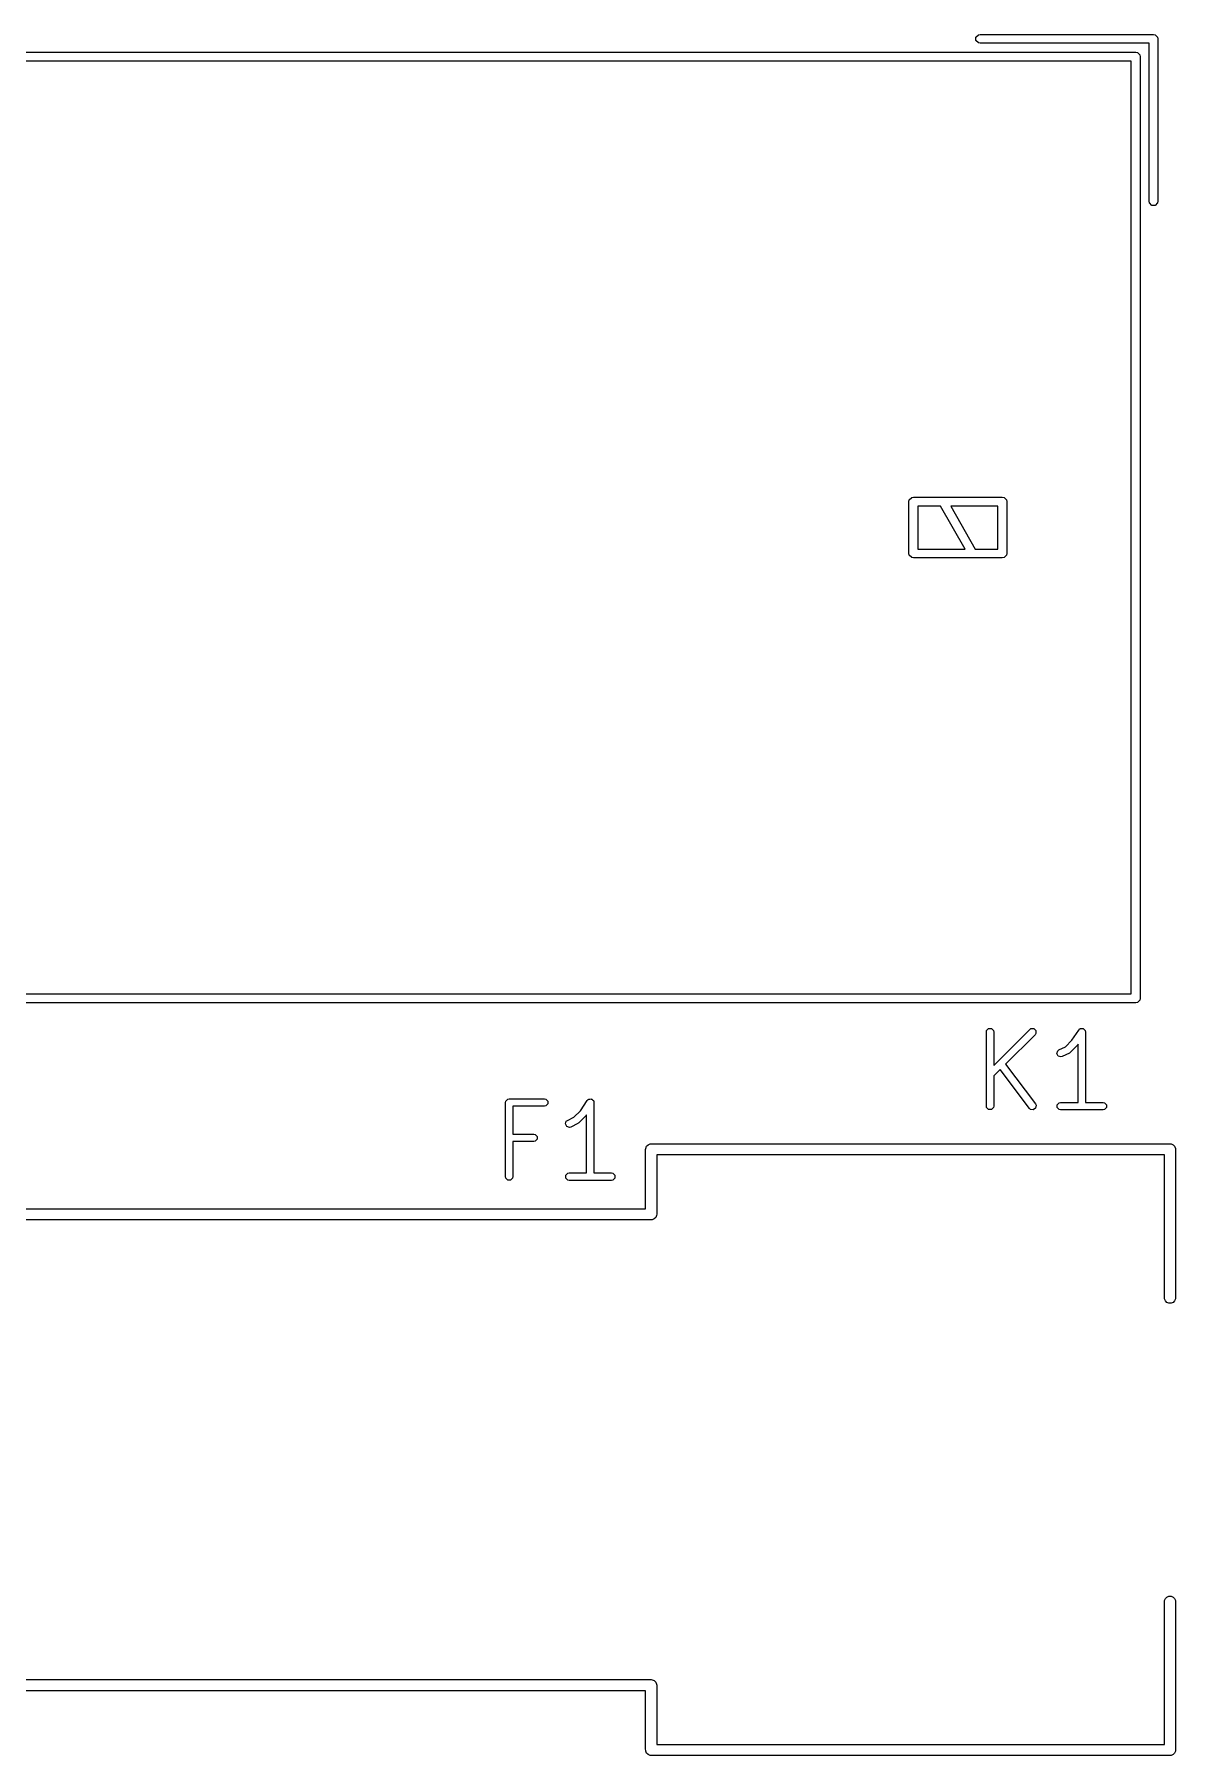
# Model space of a CAD drawing. Extents: x 0.5 to 99.4, y -99.1 to -3.9.
# Drawn here: x 74.58 to 89.97, y -99.12 to -75.91 of the extents above; entities that cross this region are included whole.
import ezdxf

# ---------------------------------------------------------------- set-up
doc = ezdxf.new("R2010")
doc.units = 0
doc.layers.add('BLACK', color=7, linetype='CONTINUOUS')

msp = doc.modelspace()

# ---------------------------------------------------------------- linework, layer by layer
at = {"layer": 'BLACK', "linetype": 'CONTINUOUS'}
for p, q in [((87.282067, -75.949539), (87.314539, -75.917067)), ((87.282067, -75.995461), (87.282067, -75.949539)), ((87.314539, -76.027933), (87.282067, -75.995461)), ((87.314539, -75.917067), (87.3375, -75.9125)), ((87.3375, -76.0325), (87.314539, -76.027933)), ((87.3375, -75.9125), (89.6775, -75.9125)), ((89.6175, -76.0325), (87.3375, -76.0325)), ((89.6175, -78.1625), (89.6175, -76.0325)), ((89.6775, -75.9125), (89.700461, -75.917067)), ((89.700461, -75.917067), (89.732933, -75.949539)), ((89.732933, -75.949539), (89.7375, -75.9725)), ((89.7375, -75.9725), (89.7375, -78.1625)), ((60.4375, -76.1525), (89.4375, -76.1525)), ((89.3775, -76.2725), (60.4975, -76.2725)), ((89.3775, -88.8525), (89.3775, -76.2725)), ((89.4375, -76.1525), (89.460461, -76.157067)), ((89.460461, -76.157067), (89.492933, -76.189539)), ((89.492933, -76.189539), (89.4975, -76.2125)), ((89.4975, -76.2125), (89.4975, -88.9125)), ((89.622067, -78.185461), (89.6175, -78.1625)), ((89.654539, -78.217933), (89.622067, -78.185461)), ((89.700461, -78.217933), (89.654539, -78.217933)), ((89.732933, -78.185461), (89.700461, -78.217933)), ((89.7375, -78.1625), (89.732933, -78.185461)), ((86.382066, -82.189538), (86.414538, -82.157066)), ((86.414538, -82.157066), (86.437499, -82.152499)), ((86.437499, -82.152499), (87.6375, -82.1525)), ((87.6375, -82.1525), (87.660461, -82.157067)), ((87.660461, -82.157067), (87.692933, -82.189539)), ((86.377499, -82.212499), (86.382066, -82.189538)), ((86.3775, -82.9125), (86.377499, -82.212499)), ((86.80268, -82.272499), (86.497499, -82.272499)), ((86.497499, -82.272499), (86.4975, -82.8525)), ((87.13411, -82.8525), (86.80268, -82.272499)), ((87.5775, -82.272499), (86.94089, -82.272499)), ((86.94089, -82.272499), (87.27232, -82.8525)), ((87.5775, -82.8525), (87.5775, -82.272499)), ((87.692933, -82.189539), (87.6975, -82.2125)), ((87.6975, -82.2125), (87.6975, -82.9125)), ((86.4975, -82.8525), (87.13411, -82.8525)), ((87.27232, -82.8525), (87.5775, -82.8525)), ((86.382067, -82.935461), (86.3775, -82.9125)), ((86.414539, -82.967933), (86.382067, -82.935461)), ((86.4375, -82.9725), (86.414539, -82.967933)), ((87.6375, -82.9725), (86.4375, -82.9725)), ((87.660461, -82.967933), (87.6375, -82.9725)), ((87.692933, -82.935461), (87.660461, -82.967933)), ((87.6975, -82.9125), (87.692933, -82.935461)), ((60.4975, -88.8525), (89.3775, -88.8525)), ((89.4375, -88.9725), (60.4375, -88.9725)), ((89.460461, -88.967933), (89.4375, -88.9725)), ((89.492933, -88.935461), (89.460461, -88.967933)), ((89.4975, -88.9125), (89.492933, -88.935461)), ((87.421905, -89.367419), (87.425711, -89.348285)), ((87.421905, -90.367419), (87.421905, -89.367419)), ((87.425711, -89.348285), (87.452771, -89.321225)), ((87.452771, -89.321225), (87.491039, -89.321225)), ((87.491039, -89.321225), (87.518099, -89.348285)), ((87.518099, -89.348285), (87.521905, -89.367419)), ((87.521905, -89.818137), (88.007978, -89.332064)), ((87.521905, -89.367419), (87.521905, -89.818137)), ((88.007978, -89.332064), (88.024199, -89.321225)), ((88.024199, -89.321225), (88.062467, -89.321225)), ((88.062467, -89.321225), (88.089527, -89.348285)), ((88.089527, -89.348285), (88.089527, -89.386553)), ((88.575903, -89.478424), (88.668398, -89.339684)), ((88.668398, -89.339684), (88.682178, -89.325875)), ((88.682178, -89.325875), (88.687225, -89.324865)), ((88.687225, -89.324865), (88.690866, -89.321225)), ((88.690866, -89.321225), (88.705426, -89.321225)), ((88.705426, -89.321225), (88.719704, -89.318369)), ((88.719704, -89.318369), (88.723988, -89.321225)), ((88.723988, -89.321225), (88.729134, -89.321225)), ((88.729134, -89.321225), (88.739428, -89.331519)), ((88.739428, -89.331519), (88.751544, -89.339597)), ((88.751544, -89.339597), (88.752553, -89.344644)), ((88.752553, -89.344644), (88.756194, -89.348285)), ((88.756194, -89.348285), (88.76, -89.367419)), ((88.76, -89.367419), (88.76, -90.317419)), ((88.078688, -89.402774), (87.68078, -89.800681)), ((88.089527, -89.386553), (88.078688, -89.402774)), ((88.401925, -89.608412), (88.489907, -89.564421)), ((88.489907, -89.564421), (88.575903, -89.478424)), ((88.650117, -89.545631), (88.554879, -89.640869)), ((88.652865, -89.541517), (88.650117, -89.545631)), ((88.656365, -89.538011), (88.652865, -89.541517)), ((88.66, -89.532558), (88.656365, -89.538011)), ((88.66, -90.317419), (88.66, -89.532558)), ((87.68078, -89.800681), (88.083333, -90.337419)), ((88.374412, -89.656678), (88.386513, -89.620373)), ((88.391526, -89.690906), (88.374412, -89.656678)), ((88.386513, -89.620373), (88.401925, -89.608412)), ((88.427831, -89.703007), (88.391526, -89.690906)), ((88.446647, -89.697854), (88.427831, -89.703007)), ((88.541884, -89.650236), (88.446647, -89.697854)), ((88.548217, -89.64532), (88.541884, -89.650236)), ((88.554879, -89.640869), (88.548217, -89.64532)), ((87.609351, -89.87211), (87.521905, -89.959557)), ((87.521905, -89.959557), (87.521905, -90.367419)), ((88.003333, -90.397419), (87.609351, -89.87211)), ((80.937139, -90.298285), (80.964199, -90.271225)), ((80.964199, -90.271225), (80.983333, -90.267419)), ((80.983333, -90.267419), (81.459523, -90.267419)), ((81.459523, -90.267419), (81.478657, -90.271225)), ((81.478657, -90.271225), (81.505717, -90.298285)), ((81.944474, -90.428424), (82.036969, -90.289684)), ((82.036969, -90.289684), (82.050749, -90.275875)), ((82.050749, -90.275875), (82.055796, -90.274865)), ((82.055796, -90.274865), (82.059437, -90.271225)), ((82.059437, -90.271225), (82.073997, -90.271225)), ((82.073997, -90.271225), (82.088275, -90.268369)), ((82.088275, -90.268369), (82.092559, -90.271225)), ((82.092559, -90.271225), (82.097705, -90.271225)), ((82.097705, -90.271225), (82.107999, -90.281519)), ((82.107999, -90.281519), (82.120115, -90.289597)), ((82.120115, -90.289597), (82.121124, -90.294644)), ((82.121124, -90.294644), (82.124765, -90.298285)), ((80.933333, -90.317419), (80.937139, -90.298285)), ((80.933333, -91.317419), (80.933333, -90.317419)), ((81.459523, -90.367419), (81.033333, -90.367419)), ((81.033333, -90.367419), (81.033333, -90.743609)), ((81.478657, -90.363613), (81.459523, -90.367419)), ((81.505717, -90.336553), (81.478657, -90.363613)), ((81.505717, -90.298285), (81.505717, -90.336553)), ((81.770496, -90.558412), (81.858478, -90.514421)), ((81.858478, -90.514421), (81.944474, -90.428424)), ((82.018688, -90.495631), (81.92345, -90.590869)), ((82.021436, -90.491517), (82.018688, -90.495631)), ((82.024936, -90.488011), (82.021436, -90.491517)), ((82.028571, -90.482558), (82.024936, -90.488011)), ((82.028571, -91.267419), (82.028571, -90.482558)), ((82.124765, -90.298285), (82.128571, -90.317419)), ((82.128571, -90.317419), (82.128571, -91.267419)), ((87.425711, -90.386553), (87.421905, -90.367419)), ((87.452771, -90.413613), (87.425711, -90.386553)), ((87.491039, -90.413613), (87.452771, -90.413613)), ((87.518099, -90.386553), (87.491039, -90.413613)), ((87.521905, -90.367419), (87.518099, -90.386553)), ((88.017858, -90.410443), (88.003333, -90.397419)), ((88.055742, -90.415855), (88.017858, -90.410443)), ((88.086357, -90.392894), (88.055742, -90.415855)), ((88.083333, -90.337419), (88.091769, -90.35501)), ((88.091769, -90.35501), (88.086357, -90.392894)), ((88.378092, -90.348285), (88.405152, -90.321225)), ((88.378092, -90.386553), (88.378092, -90.348285)), ((88.405152, -90.413613), (88.378092, -90.386553)), ((88.405152, -90.321225), (88.424286, -90.317419)), ((88.424286, -90.417419), (88.405152, -90.413613)), ((88.424286, -90.317419), (88.66, -90.317419)), ((88.995714, -90.417419), (88.424286, -90.417419)), ((88.76, -90.317419), (88.995714, -90.317419)), ((88.995714, -90.317419), (89.014848, -90.321225)), ((89.014848, -90.413613), (88.995714, -90.417419)), ((89.014848, -90.321225), (89.041908, -90.348285)), ((89.041908, -90.386553), (89.014848, -90.413613)), ((89.041908, -90.348285), (89.041908, -90.386553)), ((81.033333, -90.743609), (81.316666, -90.743609)), ((81.316666, -90.743609), (81.3358, -90.747415)), ((81.3358, -90.747415), (81.36286, -90.774475)), ((81.742983, -90.606678), (81.755084, -90.570373)), ((81.760097, -90.640906), (81.742983, -90.606678)), ((81.755084, -90.570373), (81.770496, -90.558412)), ((81.796402, -90.653007), (81.760097, -90.640906)), ((81.815218, -90.647854), (81.796402, -90.653007)), ((81.910455, -90.600236), (81.815218, -90.647854)), ((81.916788, -90.59532), (81.910455, -90.600236)), ((81.92345, -90.590869), (81.916788, -90.59532)), ((81.316666, -90.843609), (81.033333, -90.843609)), ((81.033333, -90.843609), (81.033333, -91.317419)), ((81.3358, -90.839803), (81.316666, -90.843609)), ((81.36286, -90.812743), (81.3358, -90.839803)), ((81.36286, -90.774475), (81.36286, -90.812743)), ((82.825, -90.95), (82.826441, -90.935368)), ((82.825, -91.75), (82.825, -90.95)), ((82.826441, -90.935368), (82.83764, -90.908332)), ((82.83764, -90.908332), (82.858332, -90.88764)), ((82.858332, -90.88764), (82.885368, -90.876441)), ((82.885368, -90.876441), (82.9, -90.875)), ((82.9, -90.875), (83.2, -90.875)), ((83.2, -90.875), (89.9, -90.875)), ((89.9, -90.875), (89.914632, -90.876441)), ((89.914632, -90.876441), (89.941668, -90.88764)), ((89.941668, -90.88764), (89.96236, -90.908332)), ((89.96236, -90.908332), (89.973559, -90.935368)), ((89.973559, -90.935368), (89.975, -90.95)), ((89.975, -90.95), (89.975, -92.95)), ((83.2, -91.025), (82.975, -91.025)), ((82.975, -91.025), (82.975, -91.825)), ((89.825, -91.025), (83.2, -91.025)), ((89.825, -92.95), (89.825, -91.025)), ((80.937139, -91.336553), (80.933333, -91.317419)), ((80.964199, -91.363613), (80.937139, -91.336553)), ((81.002467, -91.363613), (80.964199, -91.363613)), ((81.029527, -91.336553), (81.002467, -91.363613)), ((81.033333, -91.317419), (81.029527, -91.336553)), ((81.746663, -91.298285), (81.773723, -91.271225)), ((81.746663, -91.336553), (81.746663, -91.298285)), ((81.773723, -91.363613), (81.746663, -91.336553)), ((81.773723, -91.271225), (81.792857, -91.267419)), ((81.792857, -91.367419), (81.773723, -91.363613)), ((81.792857, -91.267419), (82.028571, -91.267419)), ((82.364285, -91.367419), (81.792857, -91.367419)), ((82.128571, -91.267419), (82.364285, -91.267419)), ((82.364285, -91.267419), (82.383419, -91.271225)), ((82.383419, -91.363613), (82.364285, -91.367419)), ((82.383419, -91.271225), (82.410479, -91.298285)), ((82.410479, -91.336553), (82.383419, -91.363613)), ((82.410479, -91.298285), (82.410479, -91.336553)), ((82.9, -91.9), (65.1, -91.9)), ((65.175, -91.75), (82.825, -91.75)), ((82.914632, -91.898559), (82.9, -91.9)), ((82.941668, -91.88736), (82.914632, -91.898559)), ((82.96236, -91.866668), (82.941668, -91.88736)), ((82.973559, -91.839632), (82.96236, -91.866668)), ((82.975, -91.825), (82.973559, -91.839632)), ((89.826441, -92.964632), (89.825, -92.95)), ((89.83764, -92.991668), (89.826441, -92.964632)), ((89.858332, -93.01236), (89.83764, -92.991668)), ((89.885368, -93.023559), (89.858332, -93.01236)), ((89.914632, -93.023559), (89.885368, -93.023559)), ((89.941668, -93.01236), (89.914632, -93.023559)), ((89.96236, -92.991668), (89.941668, -93.01236)), ((89.973559, -92.964632), (89.96236, -92.991668)), ((89.975, -92.95), (89.973559, -92.964632)), ((89.826441, -97.035368), (89.83764, -97.008332)), ((89.83764, -97.008332), (89.858332, -96.98764)), ((89.858332, -96.98764), (89.885368, -96.976441)), ((89.885368, -96.976441), (89.914632, -96.976441)), ((89.914632, -96.976441), (89.941668, -96.98764)), ((89.941668, -96.98764), (89.96236, -97.008332)), ((89.96236, -97.008332), (89.973559, -97.035368)), ((89.825, -97.05), (89.826441, -97.035368)), ((89.825, -98.975), (89.825, -97.05)), ((89.973559, -97.035368), (89.975, -97.05)), ((89.975, -97.05), (89.975, -99.05)), ((65.1, -98.1), (82.9, -98.1)), ((82.9, -98.1), (82.914632, -98.101441)), ((82.914632, -98.101441), (82.941668, -98.11264)), ((82.941668, -98.11264), (82.96236, -98.133332)), ((82.96236, -98.133332), (82.973559, -98.160368)), ((82.973559, -98.160368), (82.975, -98.175)), ((82.975, -98.175), (82.975, -98.975)), ((82.825, -98.25), (65.175, -98.25)), ((82.825, -99.04), (82.825, -98.25)), ((82.826441, -99.054632), (82.825, -99.04)), ((82.826441, -99.064632), (82.826441, -99.054632)), ((82.83764, -99.091668), (82.826441, -99.064632)), ((82.858332, -99.11236), (82.83764, -99.091668)), ((82.885368, -99.123559), (82.858332, -99.11236)), ((82.975, -98.975), (83.2, -98.975)), ((83.2, -98.975), (89.825, -98.975)), ((89.941668, -99.11236), (89.914632, -99.123559)), ((89.96236, -99.091668), (89.941668, -99.11236)), ((89.973559, -99.064632), (89.96236, -99.091668)), ((89.975, -99.05), (89.973559, -99.064632)), ((82.9, -99.125), (82.885368, -99.123559)), ((83.2, -99.125), (82.9, -99.125)), ((89.9, -99.125), (83.2, -99.125)), ((89.914632, -99.123559), (89.9, -99.125))]:
    msp.add_line(p, q, dxfattribs=at)

doc.saveas('drawing.dxf')
